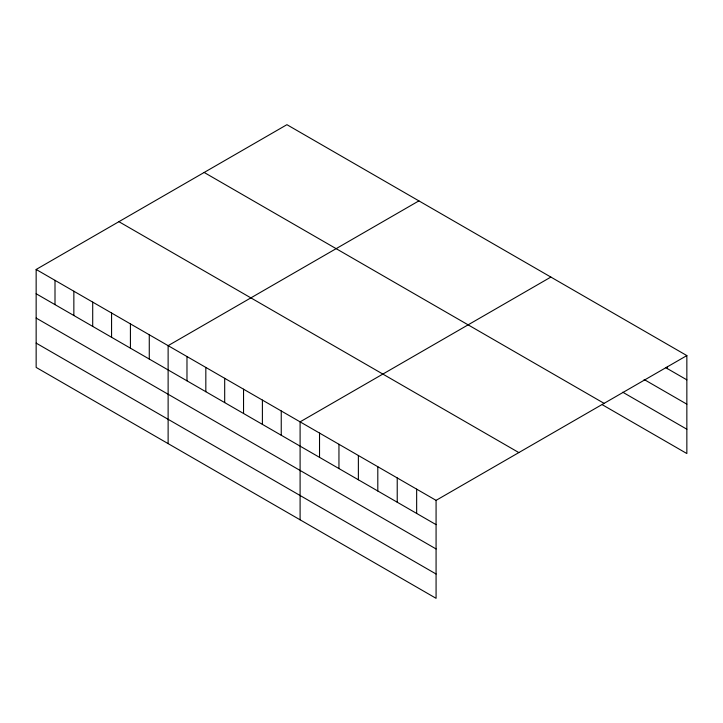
<?xml version="1.0" encoding="UTF-8"?>
<svg xmlns="http://www.w3.org/2000/svg" width="723" height="723" viewBox="0 0 723 723"><rect width="100%" height="100%" fill="white"/><g stroke="black" fill="none" stroke-linecap="round" stroke-linejoin="round"><path stroke-width="1.08" d="M36.15 269.462L436.077 500.361L436.077 598.319L36.15 367.42L36.15 269.462L286.923 124.681L686.85 355.58L686.85 453.538L602.349 404.753M418.897 200.877L168.125 345.657L168.125 443.624M550.872 277.072L300.099 421.852L300.099 519.819M436.077 500.361L686.85 355.58M665.485 367.519L686.85 379.855M644.112 379.503L686.85 404.175M622.747 392.209L686.85 429.227M204.166 172.463L604.094 403.353M118.906 221.681L518.834 452.58M36.15 293.746L436.077 524.645M36.15 318.057L436.077 548.956M36.15 343.109L436.077 574.008M667.428 366.434L667.428 368.64M416.656 489.146L416.656 513.429M397.225 477.93L397.225 502.214M377.804 466.715L377.804 490.998M358.373 455.499L358.373 479.783M338.951 444.284L338.951 468.567M319.53 433.068L319.53 457.352M281.247 410.971L281.247 435.255M262.395 400.081L262.395 424.365M243.543 389.2L243.543 413.484M224.69 378.31L224.69 402.594M205.829 367.429L205.829 391.712M186.977 356.547L186.977 380.822M149.272 334.776L149.272 359.06M130.42 323.886L130.42 348.17M111.568 313.005L111.568 337.289M92.707 302.115L92.707 326.398M73.854 291.233L73.854 315.517M55.002 280.352L55.002 304.627"/></g></svg>
